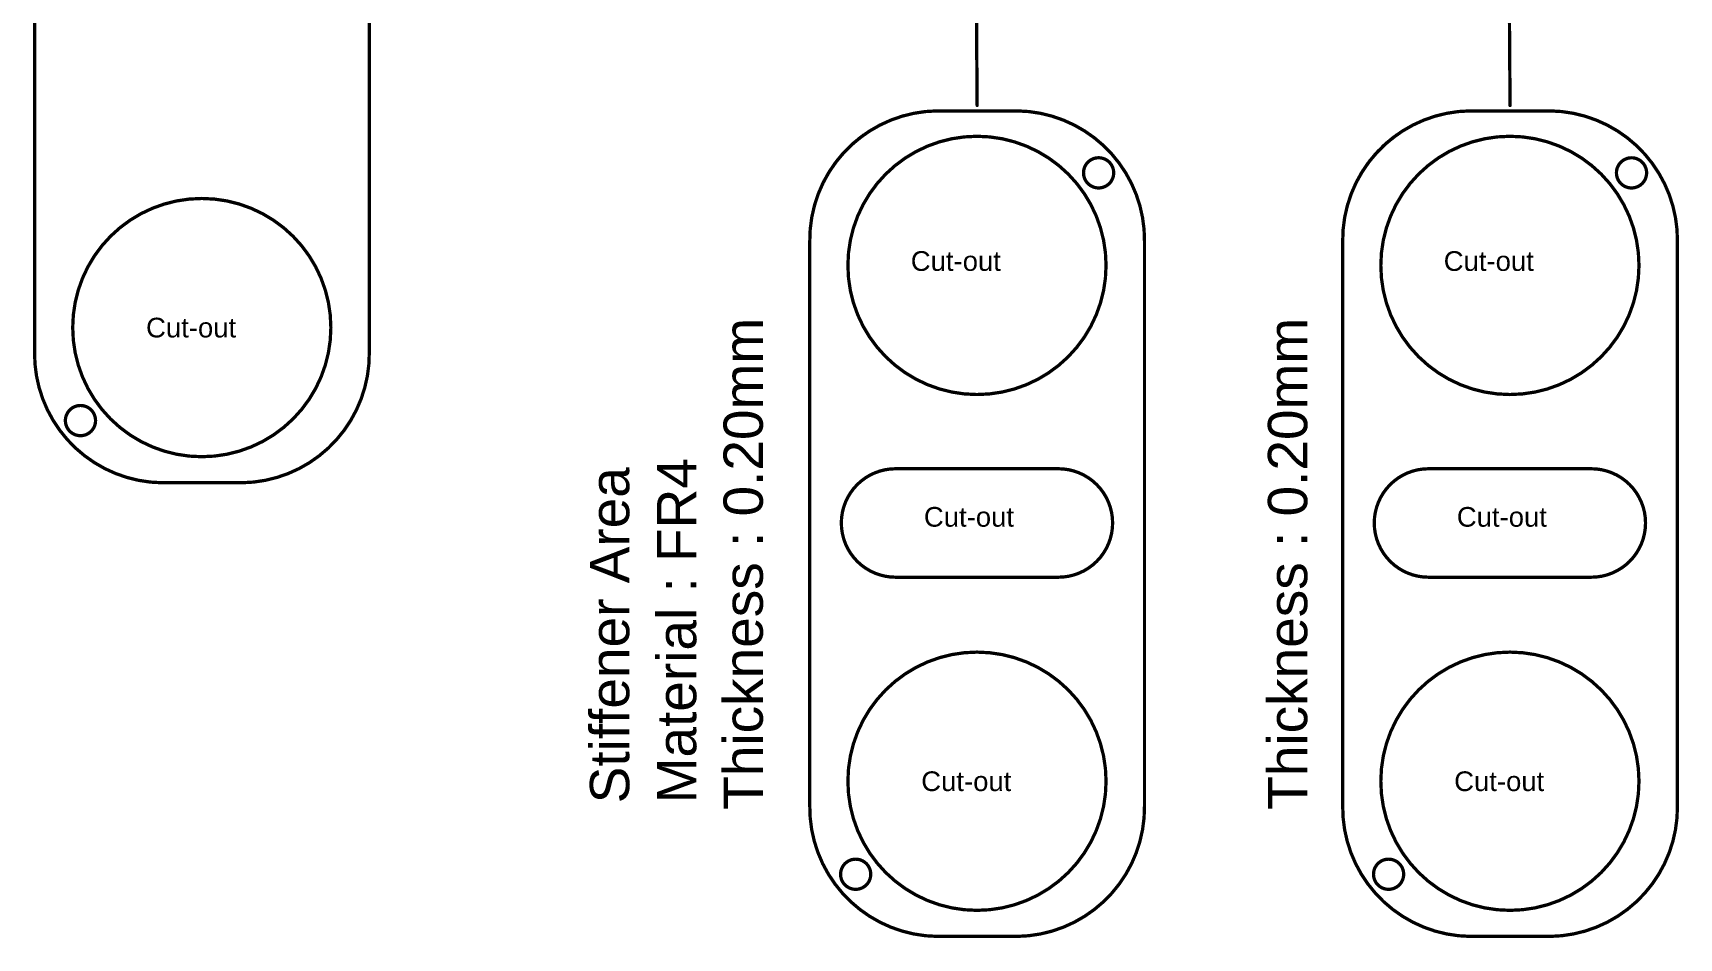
# Model space of a CAD drawing. Header units: inches. Extents: x -17 to 443, y -40 to 218.
# Drawn here: x 109.8 to 173.5, y -40.3 to -5.3 of the extents above; entities that cross this region are included whole.
import ezdxf

# ---------------------------------------------------------------- set-up
doc = ezdxf.new("R2010")
doc.units = ezdxf.units.IN
doc.layers.add('Fabrication', color=76, linetype='Continuous')
doc.styles.add('Arial', font='', dxfattribs={"height": 0.2})
doc.styles.get('Arial').set_extended_font_data('Arial')

msp = doc.modelspace()

# ---------------------------------------------------------------- linework, layer by layer
at = {"layer": 'Fabrication', "const_width": 0.127}
for points in [[(109.814, -17.635), (109.814, 24.246)], [(122.78, 24.246), (122.78, -17.635)], [(146.288, -3.001), (146.324, -8.081)], [(166.931, -3.001), (166.967, -8.081)], [(144.784, -8.29), (147.864, -8.29)], [(144.784, -8.29), (147.864, -8.29)], [(165.427, -8.29), (168.507, -8.29)], [(139.841, -35.201), (139.841, -13.346)], [(152.807, -13.346), (152.807, -35.201)], [(160.484, -35.202), (160.484, -13.346)], [(173.45, -13.346), (173.45, -35.202)], [(143.164, -22.148), (149.472, -22.148)], [(163.807, -22.148), (170.115, -22.148)], [(114.757, -22.691), (117.837, -22.691)], [(143.164, -26.348), (149.472, -26.348)], [(163.807, -26.348), (170.115, -26.348)], [(144.784, -40.257), (147.864, -40.257)], [(165.427, -40.257), (168.507, -40.257)]]:
    msp.add_lwpolyline(points, dxfattribs=at)
for points in [[(139.841, -13.346, -0.414214), (144.784, -8.29)], [(147.864, -8.29, -0.414214), (152.807, -13.346)], [(160.484, -13.346, -0.414214), (165.427, -8.29)], [(168.507, -8.29, -0.414214), (173.45, -13.346)], [(139.841, -13.346, -0.244175), (141.919, -9.232)], [(160.484, -13.346, -0.244175), (162.562, -9.233)], [(114.757, -22.691, -0.414214), (109.814, -17.635)], [(122.78, -17.635, -0.414214), (117.837, -22.691)], [(141.679, -22.763, -0.198912), (143.164, -22.148)], [(149.472, -22.148, -0.198912), (150.957, -22.763)], [(162.322, -22.763, -0.198912), (163.807, -22.148)], [(170.115, -22.148, -0.198912), (171.6, -22.763)], [(141.064, -24.248, -0.198912), (141.679, -22.763)], [(150.957, -22.763, -0.198912), (151.572, -24.248)], [(161.707, -24.248, -0.198912), (162.322, -22.763)], [(171.6, -22.763, -0.198912), (172.215, -24.248)], [(141.679, -25.733, -0.198912), (141.064, -24.248)], [(151.572, -24.248, -0.198912), (150.957, -25.733)], [(162.322, -25.733, -0.198912), (161.707, -24.248)], [(172.215, -24.248, -0.198912), (171.6, -25.733)], [(143.164, -26.348, -0.198912), (141.679, -25.733)], [(150.957, -25.733, -0.198912), (149.472, -26.348)], [(163.807, -26.348, -0.198912), (162.322, -25.733)], [(171.6, -25.733, -0.198912), (170.115, -26.348)], [(144.784, -40.257, -0.414214), (139.841, -35.201)], [(152.807, -35.201, -0.414214), (147.864, -40.257)], [(165.427, -40.257, -0.414214), (160.484, -35.202)], [(173.45, -35.202, -0.414214), (168.507, -40.257)]]:
    msp.add_lwpolyline(points, format="xyb", dxfattribs=at)
at = {"layer": 'Fabrication'}
for points, const_width in [([(144.753, -8.29, 1), (144.816, -8.29, 1)], 0.0635), ([(144.753, -8.29, 1), (144.816, -8.29, 1)], 0.0635), ([(144.753, -8.29, 1), (144.816, -8.29, 1)], 0.0635), ([(146.293, -8.081, 1), (146.356, -8.081, 1)], 0.0635), ([(147.832, -8.29, 1), (147.896, -8.29, 1)], 0.0635), ([(147.832, -8.29, 1), (147.896, -8.29, 1)], 0.0635), ([(147.832, -8.29, 1), (147.896, -8.29, 1)], 0.0635), ([(165.396, -8.29, 1), (165.459, -8.29, 1)], 0.0635), ([(165.396, -8.29, 1), (165.459, -8.29, 1)], 0.0635), ([(166.936, -8.081, 1), (166.999, -8.081, 1)], 0.0635), ([(168.475, -8.29, 1), (168.538, -8.29, 1)], 0.0635), ([(168.475, -8.29, 1), (168.538, -8.29, 1)], 0.0635), ([(151.318, -14.274, 1), (141.318, -14.274, 1)], 0.127), ([(141.887, -9.232, 1), (141.951, -9.232, 1)], 0.0635), ([(171.961, -14.274, 1), (161.961, -14.274, 1)], 0.127), ([(162.53, -9.233, 1), (162.594, -9.233, 1)], 0.0635), ([(151.614, -10.69, 1), (150.445, -10.69, 1)], 0.127), ([(172.256, -10.691, 1), (171.088, -10.691, 1)], 0.127), ([(150.413, -10.69, 1), (150.477, -10.69, 1)], 0.0635), ([(151.582, -10.69, 1), (151.645, -10.69, 1)], 0.0635), ([(171.056, -10.691, 1), (171.12, -10.691, 1)], 0.0635), ([(172.225, -10.691, 1), (172.288, -10.691, 1)], 0.0635), ([(121.291, -16.682, 1), (111.291, -16.682, 1)], 0.127), ([(139.809, -13.346, 1), (139.873, -13.346, 1)], 0.0635), ([(139.809, -13.346, 1), (139.873, -13.346, 1)], 0.0635), ([(139.809, -13.346, 1), (139.873, -13.346, 1)], 0.0635), ([(152.776, -13.346, 1), (152.839, -13.346, 1)], 0.0635), ([(152.776, -13.346, 1), (152.839, -13.346, 1)], 0.0635), ([(160.452, -13.346, 1), (160.516, -13.346, 1)], 0.0635), ([(160.452, -13.346, 1), (160.516, -13.346, 1)], 0.0635), ([(160.452, -13.346, 1), (160.516, -13.346, 1)], 0.0635), ([(173.418, -13.346, 1), (173.482, -13.346, 1)], 0.0635), ([(173.418, -13.346, 1), (173.482, -13.346, 1)], 0.0635), ([(141.286, -14.274, 1), (141.35, -14.274, 1)], 0.0635), ([(151.286, -14.274, 1), (151.35, -14.274, 1)], 0.0635), ([(161.929, -14.274, 1), (161.993, -14.274, 1)], 0.0635), ([(171.929, -14.274, 1), (171.993, -14.274, 1)], 0.0635), ([(111.259, -16.682, 1), (111.323, -16.682, 1)], 0.0635), ([(121.259, -16.682, 1), (121.323, -16.682, 1)], 0.0635), ([(109.782, -17.635, 1), (109.846, -17.635, 1)], 0.0635), ([(109.782, -17.635, 1), (109.846, -17.635, 1)], 0.0635), ([(122.749, -17.635, 1), (122.812, -17.635, 1)], 0.0635), ([(122.749, -17.635, 1), (122.812, -17.635, 1)], 0.0635), ([(112.176, -20.283, 1), (111.008, -20.283, 1)], 0.127), ([(110.976, -20.283, 1), (111.039, -20.283, 1)], 0.0635), ([(112.144, -20.283, 1), (112.208, -20.283, 1)], 0.0635), ([(143.132, -22.148, 1), (143.196, -22.148, 1)], 0.0635), ([(143.132, -22.148, 1), (143.196, -22.148, 1)], 0.0635), ([(149.44, -22.148, 1), (149.504, -22.148, 1)], 0.0635), ([(149.44, -22.148, 1), (149.504, -22.148, 1)], 0.0635), ([(163.775, -22.148, 1), (163.839, -22.148, 1)], 0.0635), ([(163.775, -22.148, 1), (163.839, -22.148, 1)], 0.0635), ([(170.083, -22.148, 1), (170.147, -22.148, 1)], 0.0635), ([(170.083, -22.148, 1), (170.147, -22.148, 1)], 0.0635), ([(114.726, -22.691, 1), (114.789, -22.691, 1)], 0.0635), ([(114.726, -22.691, 1), (114.789, -22.691, 1)], 0.0635), ([(117.805, -22.691, 1), (117.869, -22.691, 1)], 0.0635), ([(117.805, -22.691, 1), (117.869, -22.691, 1)], 0.0635), ([(141.647, -22.763, 1), (141.711, -22.763, 1)], 0.0635), ([(141.647, -22.763, 1), (141.711, -22.763, 1)], 0.0635), ([(150.925, -22.763, 1), (150.989, -22.763, 1)], 0.0635), ([(150.925, -22.763, 1), (150.989, -22.763, 1)], 0.0635), ([(162.29, -22.763, 1), (162.354, -22.763, 1)], 0.0635), ([(162.29, -22.763, 1), (162.354, -22.763, 1)], 0.0635), ([(171.568, -22.763, 1), (171.632, -22.763, 1)], 0.0635), ([(171.568, -22.763, 1), (171.632, -22.763, 1)], 0.0635), ([(141.032, -24.248, 1), (141.096, -24.248, 1)], 0.0635), ([(141.032, -24.248, 1), (141.096, -24.248, 1)], 0.0635), ([(151.54, -24.248, 1), (151.604, -24.248, 1)], 0.0635), ([(151.54, -24.248, 1), (151.604, -24.248, 1)], 0.0635), ([(161.675, -24.248, 1), (161.739, -24.248, 1)], 0.0635), ([(161.675, -24.248, 1), (161.739, -24.248, 1)], 0.0635), ([(172.183, -24.248, 1), (172.247, -24.248, 1)], 0.0635), ([(172.183, -24.248, 1), (172.247, -24.248, 1)], 0.0635), ([(141.647, -25.733, 1), (141.711, -25.733, 1)], 0.0635), ([(141.647, -25.733, 1), (141.711, -25.733, 1)], 0.0635), ([(150.925, -25.733, 1), (150.989, -25.733, 1)], 0.0635), ([(150.925, -25.733, 1), (150.989, -25.733, 1)], 0.0635), ([(162.29, -25.733, 1), (162.354, -25.733, 1)], 0.0635), ([(162.29, -25.733, 1), (162.354, -25.733, 1)], 0.0635), ([(171.568, -25.733, 1), (171.632, -25.733, 1)], 0.0635), ([(171.568, -25.733, 1), (171.632, -25.733, 1)], 0.0635), ([(143.132, -26.348, 1), (143.196, -26.348, 1)], 0.0635), ([(143.132, -26.348, 1), (143.196, -26.348, 1)], 0.0635), ([(149.44, -26.348, 1), (149.504, -26.348, 1)], 0.0635), ([(149.44, -26.348, 1), (149.504, -26.348, 1)], 0.0635), ([(163.775, -26.348, 1), (163.839, -26.348, 1)], 0.0635), ([(163.775, -26.348, 1), (163.839, -26.348, 1)], 0.0635), ([(170.083, -26.348, 1), (170.147, -26.348, 1)], 0.0635), ([(170.083, -26.348, 1), (170.147, -26.348, 1)], 0.0635), ([(151.318, -34.248, 1), (141.318, -34.248, 1)], 0.127), ([(171.961, -34.248, 1), (161.961, -34.248, 1)], 0.127), ([(141.286, -34.248, 1), (141.35, -34.248, 1)], 0.0635), ([(151.286, -34.248, 1), (151.35, -34.248, 1)], 0.0635), ([(161.929, -34.248, 1), (161.993, -34.248, 1)], 0.0635), ([(171.929, -34.248, 1), (171.993, -34.248, 1)], 0.0635), ([(139.809, -35.201, 1), (139.873, -35.201, 1)], 0.0635), ([(139.809, -35.201, 1), (139.873, -35.201, 1)], 0.0635), ([(152.776, -35.201, 1), (152.839, -35.201, 1)], 0.0635), ([(152.776, -35.201, 1), (152.839, -35.201, 1)], 0.0635), ([(160.452, -35.202, 1), (160.516, -35.202, 1)], 0.0635), ([(160.452, -35.202, 1), (160.516, -35.202, 1)], 0.0635), ([(173.418, -35.202, 1), (173.482, -35.202, 1)], 0.0635), ([(173.418, -35.202, 1), (173.482, -35.202, 1)], 0.0635), ([(142.203, -37.85, 1), (141.035, -37.85, 1)], 0.127), ([(162.846, -37.85, 1), (161.678, -37.85, 1)], 0.127), ([(141.003, -37.85, 1), (141.066, -37.85, 1)], 0.0635), ([(142.171, -37.85, 1), (142.235, -37.85, 1)], 0.0635), ([(161.646, -37.85, 1), (161.709, -37.85, 1)], 0.0635), ([(162.814, -37.85, 1), (162.878, -37.85, 1)], 0.0635), ([(144.753, -40.257, 1), (144.816, -40.257, 1)], 0.0635), ([(144.753, -40.257, 1), (144.816, -40.257, 1)], 0.0635), ([(147.832, -40.257, 1), (147.896, -40.257, 1)], 0.0635), ([(147.832, -40.257, 1), (147.896, -40.257, 1)], 0.0635), ([(165.396, -40.257, 1), (165.459, -40.257, 1)], 0.0635), ([(165.396, -40.257, 1), (165.459, -40.257, 1)], 0.0635), ([(168.475, -40.257, 1), (168.538, -40.257, 1)], 0.0635), ([(168.475, -40.257, 1), (168.538, -40.257, 1)], 0.0635)]:
    msp.add_lwpolyline(points, format="xyb", close=True, dxfattribs=dict(at, const_width=const_width))

# ---------------------------------------------------------------- texts
at = {"layer": 'Fabrication', "style": 'Arial'}
for p in [(143.754, -14.485), (164.397, -14.486), (114.132, -17.063), (144.262, -24.391), (164.905, -24.392), (144.159, -34.629), (164.802, -34.629)]:
    msp.add_text('Cut-out', height=0.762, dxfattribs=at).set_placement(p)
for s, p in [('Thickness : 0.20mm', (138.024, -35.352)), ('Thickness : 0.20mm', (159.112, -35.352)), ('Stiffener Area', (132.85, -35.103)), ('Material : FR4', (135.446, -35.103))]:
    msp.add_text(s, height=1.524, rotation=90, dxfattribs=at).set_placement(p)

doc.saveas('drawing.dxf')
